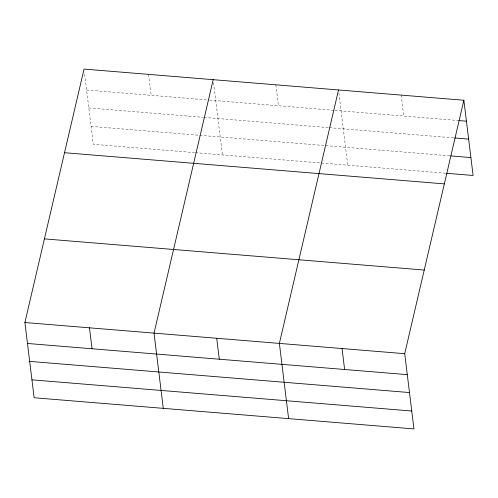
<?xml version="1.0" encoding="UTF-8"?>
<svg xmlns="http://www.w3.org/2000/svg" width="498" height="498" viewBox="0 0 498 498"><rect width="100%" height="100%" fill="white"/><g stroke="black" fill="none" stroke-linecap="round" stroke-linejoin="round"><path stroke-width="0.37" stroke-dasharray="2.49 1.87" d="M86.615 90.026L208.836 100.054M209.602 100.117L334.133 110.338M334.905 110.4L457.923 120.497M88.812 107.942L203.346 117.335M204.118 117.404L328.593 127.613M329.365 127.681L453.933 137.902M91.078 126.392L450.011 155.849M194.743 152.637L93.282 144.308L84.504 72.82M195.515 152.699L446.021 173.254M401.195 95.106L403.766 116.053M338.889 92.952L347.76 165.193M275.855 84.816L278.426 105.763M213.549 82.668L222.419 154.903M148.609 74.376L151.187 95.323"/><path stroke-width="0.75" d="M463.862 100.247L404.718 353.692L413.956 428.921L34.138 397.753L24.9 322.523L84.044 69.079L463.862 100.247L473.1 175.477L446.793 173.316M213.181 79.674L154.038 333.118L163.276 408.354M338.522 89.964L279.378 343.408L288.616 418.637M458.695 120.56L466.433 121.195M454.705 137.965L468.637 139.11M450.783 155.911L470.903 157.561M64.528 152.712L444.347 183.887M44.415 238.884L424.24 270.053M24.9 322.523L404.718 353.692M27.471 343.471L407.296 374.639M29.675 361.386L409.493 392.555M31.94 379.843L411.759 411.012M342.051 348.55L344.622 369.497M216.711 338.267L219.282 359.214M89.472 327.821L92.043 348.768"/></g></svg>
